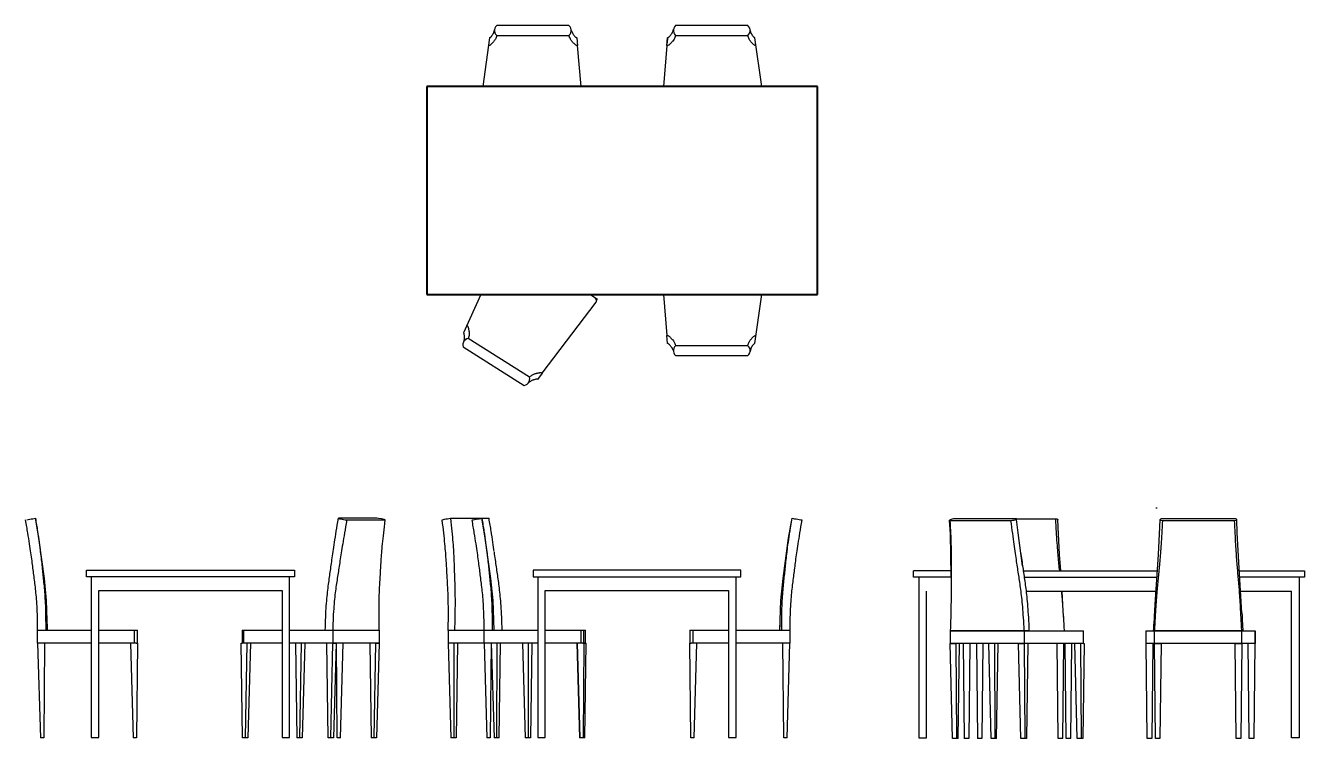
# Model space of a CAD drawing. Header units: millimetres. Extents: x 9 to 43, y 5 to 2792.
# Drawn here: x 21.18 to 27.33, y 20.01 to 23.44 of the extents above; entities that cross this region are included whole.
import ezdxf

# ---------------------------------------------------------------- set-up
doc = ezdxf.new("R2010")
doc.units = ezdxf.units.MM
doc.layers.add('ARREDI_interni - furniture', color=252, linetype='Continuous')
doc.layers.add('G-PLANOTM', color=6, linetype='Continuous', lineweight=40)

# ---------------------------------------------------------------- blocks, each defined once
blk = doc.blocks.new('族几何图形组合_3044-Ref_ Level')
at = {"layer": 'G-PLANOTM'}
for p, q in [((865.5, 460.3), (-865.5, 460.3)), ((-865.5, 460.3), (-865.5, -460.3)), ((865.5, -460.3), (865.5, 460.3)), ((-865.5, -460.3), (865.5, -460.3))]:
    blk.add_line(p, q, dxfattribs=at)

msp = doc.modelspace()

# ---------------------------------------------------------------- linework, layer by layer
at = {"layer": 'ARREDI_interni - furniture'}
for p, q in [((23.4362, 23.4081), (23.4381, 23.4007)), ((23.4381, 23.4007), (23.4417, 23.394)), ((23.4417, 23.394), (23.447, 23.3883)), ((23.7945, 23.4355), (23.447, 23.4355)), ((23.447, 23.3883), (23.7945, 23.3883)), ((23.7945, 23.3883), (23.7997, 23.394)), ((23.8034, 23.4007), (23.8053, 23.4081)), ((23.8067, 23.4101), (23.8053, 23.4158)), ((23.8053, 23.4081), (23.8053, 23.4158)), ((24.2952, 23.4101), (24.2971, 23.4181)), ((24.2967, 23.4081), (24.2986, 23.4007)), ((24.2986, 23.4007), (24.3023, 23.394)), ((24.3023, 23.394), (24.3075, 23.3883)), ((24.655, 23.4355), (24.3075, 23.4355)), ((24.3075, 23.3883), (24.655, 23.3883)), ((24.655, 23.3883), (24.6602, 23.394)), ((24.6639, 23.4007), (24.6658, 23.4081)), ((23.4127, 23.3774), (23.3797, 23.1422)), ((23.4128, 23.3774), (23.4127, 23.3774)), ((23.8328, 23.3774), (23.8327, 23.3774)), ((23.8328, 23.3774), (23.8362, 23.3394)), ((23.8534, 23.1422), (23.8362, 23.3394)), ((24.2658, 23.3394), (24.2486, 23.1422)), ((24.2657, 23.3394), (24.2692, 23.3774)), ((24.2692, 23.3774), (24.2669, 23.3514)), ((24.2692, 23.3774), (24.2692, 23.3774)), ((24.7223, 23.1422), (24.6892, 23.3774)), ((24.6892, 23.3774), (24.6892, 23.3774)), ((23.3701, 22.1424), (23.2873, 21.9581)), ((23.6658, 21.7646), (23.9248, 22.1057)), ((23.9229, 22.125), (23.8953, 22.1424)), ((23.9314, 22.1197), (23.9229, 22.125)), ((23.9276, 22.1137), (23.9314, 22.1197)), ((24.2486, 22.1424), (24.2657, 21.9452)), ((24.6892, 21.9072), (24.7223, 22.1424)), ((23.2873, 21.9581), (23.2873, 21.9581)), ((23.303, 21.9287), (23.2963, 21.9249)), ((23.6045, 21.7454), (23.3104, 21.9306)), ((24.2692, 21.9072), (24.2657, 21.9452)), ((24.2692, 21.9072), (24.2692, 21.9072)), ((24.6892, 21.9072), (24.6892, 21.9072)), ((23.2853, 21.8907), (23.5793, 21.7055)), ((24.2952, 21.8745), (24.2967, 21.8688)), ((24.2986, 21.8839), (24.2967, 21.8765)), ((24.2967, 21.8765), (24.2967, 21.8688)), ((24.3075, 21.8963), (24.3023, 21.8906)), ((24.655, 21.8963), (24.3075, 21.8963)), ((24.3075, 21.8491), (24.655, 21.8491)), ((24.6602, 21.8906), (24.655, 21.8963)), ((24.6639, 21.8839), (24.6602, 21.8906)), ((24.6658, 21.8765), (24.6639, 21.8839)), ((23.599, 21.7165), (23.6031, 21.7229)), ((23.6032, 21.7205), (23.599, 21.7165)), ((23.6031, 21.7229), (23.6054, 21.7302)), ((23.6059, 21.7379), (23.6045, 21.7454)), ((23.6054, 21.7302), (23.6059, 21.7379)), ((23.6659, 21.7646), (23.6427, 21.7342)), ((23.6427, 21.7343), (23.6427, 21.7342)), ((26.6178, 21.1169), (26.6235, 21.1159)), ((21.208, 21.063), (21.2154, 21.0643)), ((21.2154, 21.0643), (21.2221, 21.0655)), ((21.2221, 21.0655), (21.2278, 21.0665)), ((22.8707, 21.0665), (22.6855, 21.0665)), ((22.6855, 21.0665), (22.6875, 21.0655)), ((22.6965, 21.063), (22.7029, 21.0616)), ((22.7029, 21.0616), (22.7102, 21.0603)), ((22.7102, 21.0603), (22.7178, 21.0591)), ((22.7178, 21.0591), (22.7254, 21.0581)), ((22.7254, 21.0581), (22.9106, 21.0581)), ((23.1958, 21.0616), (23.2023, 21.063)), ((23.2023, 21.063), (23.2096, 21.0643)), ((23.2096, 21.0643), (23.2172, 21.0655)), ((23.2172, 21.0655), (23.2248, 21.0665)), ((23.2248, 21.0665), (23.41, 21.0665)), ((23.3558, 21.063), (23.3632, 21.0643)), ((23.3632, 21.0643), (23.37, 21.0655)), ((23.37, 21.0655), (23.3756, 21.0665)), ((24.8677, 21.0665), (24.8733, 21.0655)), ((24.8951, 21.0616), (24.9025, 21.0603)), ((24.9025, 21.0603), (24.9092, 21.0591)), ((25.6269, 21.0556), (25.9209, 21.0556)), ((25.9461, 21.0639), (25.6521, 21.0639)), ((25.9406, 21.0591), (25.9447, 21.0604)), ((25.9461, 21.0639), (26.1361, 21.0639)), ((26.6383, 21.0591), (26.6402, 21.0578)), ((26.9966, 21.0639), (26.6491, 21.0639)), ((26.6491, 21.0556), (26.9966, 21.0556)), ((21.2441, 20.9703), (21.2431, 20.9765)), ((24.8513, 20.9703), (24.8524, 20.9765)), ((25.4526, 20.7826), (25.4526, 20.814)), ((25.6335, 20.814), (25.4526, 20.814)), ((25.6335, 20.814), (25.6337, 20.814)), ((25.98, 20.814), (26.6251, 20.814)), ((27.0193, 20.814), (27.3326, 20.814)), ((25.6335, 20.7826), (25.4526, 20.7826)), ((25.4773, 20.7826), (25.4773, 20.0104)), ((25.9845, 20.7826), (26.6227, 20.7826)), ((27.3326, 20.7826), (27.0213, 20.7826)), ((27.3079, 20.7826), (27.3079, 20.0104)), ((21.2818, 20.6692), (21.2817, 20.6717)), ((24.8137, 20.6692), (24.8138, 20.6717)), ((25.5153, 20.0104), (25.5152, 20.7162)), ((25.9935, 20.716), (26.6185, 20.7157)), ((27.0254, 20.7155), (27.27, 20.7154)), ((27.27, 20.0104), (27.27, 20.7154)), ((21.2864, 20.5284), (21.2855, 20.5565)), ((24.809, 20.5284), (24.81, 20.5565)), ((21.2387, 20.5284), (21.4968, 20.5284)), ((21.2387, 20.4665), (21.2387, 20.527)), ((21.533, 20.5284), (21.7034, 20.5284)), ((21.7034, 20.5284), (21.7067, 20.5284)), ((21.7034, 20.5284), (21.7034, 20.4665)), ((21.7067, 20.5284), (21.7098, 20.5284)), ((21.7098, 20.5284), (21.7128, 20.5284)), ((21.7128, 20.5284), (21.7152, 20.5284)), ((21.7152, 20.5284), (21.7171, 20.5284)), ((21.7171, 20.5284), (21.7183, 20.5284)), ((21.7183, 20.5284), (21.7187, 20.5284)), ((21.7187, 20.4665), (21.7187, 20.5284)), ((22.222, 20.5284), (22.222, 20.4665)), ((22.2221, 20.5284), (22.2222, 20.5284)), ((22.2222, 20.5284), (22.2232, 20.5284)), ((22.2232, 20.5284), (22.2249, 20.5284)), ((22.2249, 20.5284), (22.2272, 20.5284)), ((22.2272, 20.5284), (22.23, 20.5284)), ((22.23, 20.5284), (22.4146, 20.5284)), ((22.23, 20.4665), (22.23, 20.5284)), ((22.4508, 20.5284), (22.6354, 20.5284)), ((22.6354, 20.5284), (22.658, 20.5284)), ((22.658, 20.5284), (22.8819, 20.5284)), ((22.658, 20.5284), (22.658, 20.4665)), ((22.8819, 20.5284), (22.8819, 20.4665)), ((23.2136, 20.5284), (23.2439, 20.5284)), ((23.2136, 20.5284), (23.2136, 20.4665)), ((23.244, 20.5284), (23.3865, 20.5284)), ((23.3866, 20.4665), (23.3866, 20.5285)), ((23.3866, 20.5284), (23.3925, 20.5284)), ((23.3925, 20.5284), (23.4126, 20.5284)), ((23.4126, 20.5284), (23.6447, 20.5284)), ((23.6808, 20.5284), (23.8512, 20.5284)), ((23.8512, 20.5284), (23.8545, 20.5284)), ((23.8512, 20.5284), (23.8512, 20.4665)), ((23.8545, 20.5284), (23.8577, 20.5284)), ((23.8577, 20.5284), (23.8606, 20.5284)), ((23.8606, 20.5284), (23.8631, 20.5284)), ((23.8631, 20.5284), (23.8649, 20.5284)), ((23.8649, 20.5284), (23.8661, 20.5284)), ((23.8661, 20.5284), (23.8665, 20.5284)), ((23.8665, 20.4665), (23.8665, 20.5284)), ((23.8665, 20.5284), (23.8714, 20.5284)), ((23.8714, 20.5284), (23.8727, 20.5284)), ((23.8727, 20.5284), (23.8734, 20.5284)), ((23.8734, 20.4665), (23.8734, 20.5284)), ((24.3768, 20.5284), (24.3768, 20.4665)), ((24.3768, 20.5284), (24.3772, 20.5284)), ((24.3772, 20.5284), (24.3784, 20.5284)), ((24.3784, 20.5284), (24.3802, 20.5284)), ((24.3802, 20.5284), (24.3827, 20.5284)), ((24.3827, 20.5284), (24.3856, 20.5284)), ((24.3856, 20.5284), (24.3888, 20.5284)), ((24.3888, 20.5284), (24.3921, 20.5284)), ((24.3921, 20.5284), (24.5625, 20.5284)), ((24.3921, 20.4665), (24.3921, 20.5284)), ((24.5986, 20.5284), (24.8322, 20.5284)), ((24.8322, 20.5284), (24.8568, 20.5284)), ((24.8568, 20.5285), (24.8567, 20.4665)), ((25.6289, 20.5258), (25.9843, 20.5258)), ((25.6289, 20.5258), (25.6289, 20.4639)), ((25.9844, 20.5244), (25.6289, 20.5244)), ((25.9844, 20.5258), (26, 20.5258)), ((26.0075, 20.5244), (25.9844, 20.5244)), ((25.9844, 20.5244), (25.9844, 20.4639)), ((26.0002, 20.5258), (26.0073, 20.5258)), ((26.0074, 20.5258), (26.2664, 20.5258)), ((26.2664, 20.5258), (26.2692, 20.5258)), ((26.2692, 20.5258), (26.2693, 20.5258)), ((26.2693, 20.4639), (26.2693, 20.5258)), ((26.5701, 20.5258), (26.5701, 20.4639)), ((26.5701, 20.5258), (26.5701, 20.5258)), ((26.5701, 20.5258), (26.6074, 20.5258)), ((26.6108, 20.5244), (26.6073, 20.5244)), ((26.608, 20.5258), (26.6086, 20.5258)), ((26.6087, 20.5258), (26.6108, 20.5258)), ((26.6108, 20.5258), (26.6108, 20.5258)), ((26.6108, 20.5258), (27.0308, 20.5258)), ((26.6108, 20.5244), (26.6108, 20.5258)), ((27.0309, 20.5244), (26.6108, 20.5244)), ((26.6108, 20.4639), (26.6108, 20.5244)), ((27.0308, 20.5258), (27.0309, 20.5258)), ((27.0309, 20.5258), (27.0962, 20.5258)), ((27.0309, 20.5244), (27.0309, 20.5258)), ((27.0363, 20.5244), (27.0309, 20.5244)), ((27.0309, 20.4639), (27.0309, 20.5244)), ((27.0962, 20.5258), (27.0962, 20.5258)), ((27.0962, 20.5258), (27.0962, 20.4639)), ((27.0963, 20.4639), (27.0963, 20.5258)), ((21.4968, 20.4665), (21.2387, 20.4665)), ((21.2387, 20.4665), (21.2516, 20.0104)), ((21.2717, 20.4665), (21.2677, 20.0104)), ((21.6856, 20.4665), (21.533, 20.4665)), ((21.7034, 20.4665), (21.6856, 20.4665)), ((21.6856, 20.4665), (21.6985, 20.0104)), ((21.7067, 20.4665), (21.7034, 20.4665)), ((21.7098, 20.4665), (21.7067, 20.4665)), ((21.7128, 20.4665), (21.7098, 20.4665)), ((21.7128, 20.4665), (21.7187, 20.4665)), ((21.7187, 20.4665), (21.7146, 20.0104)), ((22.2184, 20.4665), (22.2232, 20.4665)), ((22.2244, 20.0104), (22.2184, 20.4665)), ((22.2249, 20.4665), (22.2232, 20.4665)), ((22.2272, 20.4665), (22.2249, 20.4665)), ((22.23, 20.4665), (22.2272, 20.4665)), ((22.2463, 20.4665), (22.23, 20.4665)), ((22.238, 20.0104), (22.2463, 20.4665)), ((22.4146, 20.4665), (22.2463, 20.4665)), ((22.2633, 20.4665), (22.2495, 20.0104)), ((22.658, 20.4665), (22.4508, 20.4665)), ((22.4794, 20.4665), (22.4858, 20.0104)), ((22.4994, 20.0104), (22.5074, 20.4665)), ((22.5244, 20.4665), (22.511, 20.0104)), ((22.636, 20.0104), (22.63, 20.4665)), ((22.6496, 20.0104), (22.658, 20.4665)), ((22.8819, 20.4665), (22.658, 20.4665)), ((22.658, 20.4665), (22.675, 20.4665)), ((22.675, 20.4665), (22.6611, 20.0104)), ((22.6799, 20.0104), (22.6759, 20.4665)), ((22.696, 20.0104), (22.7089, 20.4665)), ((22.8369, 20.4665), (22.8433, 20.0104)), ((22.8569, 20.0104), (22.8648, 20.4665)), ((22.8648, 20.4665), (22.8819, 20.4665)), ((22.8819, 20.4665), (22.8684, 20.0104)), ((23.3866, 20.4665), (23.2136, 20.4665)), ((23.2136, 20.4665), (23.227, 20.0104)), ((23.2415, 20.4665), (23.2406, 20.0104)), ((23.2586, 20.4665), (23.2522, 20.0104)), ((23.6447, 20.4665), (23.3866, 20.4665)), ((23.3866, 20.4665), (23.3994, 20.0104)), ((23.4196, 20.4665), (23.4155, 20.0104)), ((23.4205, 20.4665), (23.4343, 20.0104)), ((23.4479, 20.0104), (23.4484, 20.4665)), ((23.4595, 20.0104), (23.4654, 20.4665)), ((23.5711, 20.4665), (23.5845, 20.0104)), ((23.599, 20.4665), (23.5981, 20.0104)), ((23.616, 20.4665), (23.6097, 20.0104)), ((23.8335, 20.4665), (23.6808, 20.4665)), ((23.8321, 20.4665), (23.8459, 20.0104)), ((23.8512, 20.4665), (23.8335, 20.4665)), ((23.8335, 20.4665), (23.8463, 20.0104)), ((23.8545, 20.4665), (23.8512, 20.4665)), ((23.8577, 20.4665), (23.8545, 20.4665)), ((23.8606, 20.4665), (23.8577, 20.4665)), ((23.8606, 20.4665), (23.8665, 20.4665)), ((23.8665, 20.4665), (23.8625, 20.0104)), ((23.8714, 20.4665), (23.8665, 20.4665)), ((23.8665, 20.4665), (23.8714, 20.4665)), ((23.8711, 20.0104), (23.8771, 20.4665)), ((23.8714, 20.4665), (23.8771, 20.4665)), ((24.3768, 20.4665), (24.3827, 20.4665)), ((24.3808, 20.0104), (24.3768, 20.4665)), ((24.3856, 20.4665), (24.3827, 20.4665)), ((24.3888, 20.4665), (24.3856, 20.4665)), ((24.3921, 20.4665), (24.3888, 20.4665)), ((24.4098, 20.4665), (24.3921, 20.4665)), ((24.397, 20.0104), (24.4098, 20.4665)), ((24.5625, 20.4665), (24.4098, 20.4665)), ((24.8567, 20.4665), (24.5986, 20.4665)), ((24.8278, 20.0104), (24.8237, 20.4665)), ((24.8439, 20.0104), (24.8567, 20.4665)), ((25.9844, 20.4639), (25.6289, 20.4639)), ((25.6289, 20.4639), (25.6559, 20.4639)), ((25.6398, 20.0078), (25.6289, 20.4639)), ((25.6559, 20.4639), (25.6581, 20.0078)), ((25.6667, 20.0078), (25.6735, 20.4639)), ((25.6915, 20.4639), (25.6963, 20.0078)), ((25.7235, 20.4639), (25.7179, 20.0078)), ((25.7543, 20.4639), (25.7591, 20.0078)), ((25.7863, 20.4639), (25.7807, 20.0078)), ((25.8249, 20.0078), (25.814, 20.4639)), ((25.841, 20.4639), (25.8432, 20.0078)), ((25.8518, 20.0078), (25.8586, 20.4639)), ((25.9689, 20.0078), (25.9573, 20.4639)), ((25.9573, 20.4639), (25.9844, 20.4639)), ((26.2664, 20.4639), (25.9844, 20.4639)), ((25.9844, 20.4639), (25.9872, 20.0078)), ((26.002, 20.4639), (25.9958, 20.0078)), ((26.148, 20.0078), (26.1425, 20.4639)), ((26.1697, 20.0078), (26.1744, 20.4639)), ((26.1868, 20.0078), (26.1813, 20.4639)), ((26.2084, 20.0078), (26.2132, 20.4639)), ((26.2399, 20.0078), (26.2284, 20.4639)), ((26.2554, 20.4639), (26.2582, 20.0078)), ((26.2692, 20.4639), (26.2664, 20.4639)), ((26.273, 20.4639), (26.2668, 20.0078)), ((26.2693, 20.4639), (26.2692, 20.4639)), ((26.2692, 20.4639), (26.273, 20.4639)), ((26.6108, 20.4639), (26.5701, 20.4639)), ((26.5701, 20.4639), (26.5701, 20.4639)), ((26.5768, 20.0078), (26.572, 20.4639)), ((26.6039, 20.4639), (26.5984, 20.0078)), ((27.0309, 20.4639), (26.6108, 20.4639)), ((26.6108, 20.4639), (26.6427, 20.4639)), ((26.6155, 20.0078), (26.6108, 20.4639)), ((26.6427, 20.4639), (26.6372, 20.0078)), ((27.0045, 20.0078), (26.9989, 20.4639)), ((26.9989, 20.4639), (27.0309, 20.4639)), ((27.0309, 20.4639), (27.0261, 20.0078)), ((27.0937, 20.4639), (27.0309, 20.4639)), ((27.0673, 20.0078), (27.0617, 20.4639)), ((27.0937, 20.4639), (27.0889, 20.0078)), ((27.0962, 20.4639), (27.0937, 20.4639)), ((27.0962, 20.4639), (27.0962, 20.4639)), ((21.2677, 20.0104), (21.2516, 20.0104)), ((21.7146, 20.0104), (21.6985, 20.0104)), ((22.238, 20.0104), (22.2244, 20.0104)), ((22.2495, 20.0104), (22.238, 20.0104)), ((22.4994, 20.0104), (22.4858, 20.0104)), ((22.511, 20.0104), (22.4994, 20.0104)), ((22.6496, 20.0104), (22.636, 20.0104)), ((22.6611, 20.0104), (22.6496, 20.0104)), ((22.696, 20.0104), (22.6799, 20.0104)), ((22.8569, 20.0104), (22.8433, 20.0104)), ((22.8684, 20.0104), (22.8569, 20.0104)), ((23.2406, 20.0104), (23.227, 20.0104)), ((23.2522, 20.0104), (23.2406, 20.0104)), ((23.4155, 20.0104), (23.3994, 20.0104)), ((23.4479, 20.0104), (23.4343, 20.0104)), ((23.4595, 20.0104), (23.4479, 20.0104)), ((23.5981, 20.0104), (23.5845, 20.0104)), ((23.6097, 20.0104), (23.5981, 20.0104)), ((23.8463, 20.0104), (23.8459, 20.0104)), ((23.8625, 20.0104), (23.8463, 20.0104)), ((23.8711, 20.0104), (23.8625, 20.0104)), ((24.397, 20.0104), (24.3808, 20.0104)), ((24.8439, 20.0104), (24.8278, 20.0104)), ((25.4773, 20.0104), (25.5153, 20.0104)), ((25.6581, 20.0078), (25.6398, 20.0078)), ((25.6667, 20.0078), (25.6581, 20.0078)), ((25.7179, 20.0078), (25.6963, 20.0078)), ((25.7807, 20.0078), (25.7591, 20.0078)), ((25.8432, 20.0078), (25.8249, 20.0078)), ((25.8518, 20.0078), (25.8432, 20.0078)), ((25.9872, 20.0078), (25.9689, 20.0078)), ((25.9958, 20.0078), (25.9872, 20.0078)), ((26.1697, 20.0078), (26.148, 20.0078)), ((26.2084, 20.0078), (26.1868, 20.0078)), ((26.2582, 20.0078), (26.2399, 20.0078)), ((26.2668, 20.0078), (26.2582, 20.0078)), ((26.5984, 20.0078), (26.5768, 20.0078)), ((26.6372, 20.0078), (26.6155, 20.0078)), ((27.0261, 20.0078), (27.0045, 20.0078)), ((27.0889, 20.0078), (27.0673, 20.0078)), ((27.3079, 20.0104), (27.27, 20.0104))]:
    msp.add_line(p, q, dxfattribs=at)
for points in [[(23.4313, 23.3979), (23.4345, 23.4082), (23.4362, 23.4158)], [(23.447, 23.4355), (23.4417, 23.4299), (23.4381, 23.4232), (23.4362, 23.4158), (23.4362, 23.4081)], [(23.8053, 23.4158), (23.8034, 23.4232), (23.7997, 23.4299), (23.7945, 23.4355)], [(23.7997, 23.394), (23.8034, 23.4007)], [(24.3075, 23.4355), (24.3023, 23.4299), (24.2986, 23.4232), (24.2967, 23.4158)], [(24.2967, 23.4158), (24.2967, 23.4081)], [(24.6658, 23.4081), (24.6658, 23.4158), (24.6639, 23.4232), (24.6602, 23.4299), (24.655, 23.4355)], [(24.6602, 23.394), (24.6639, 23.4007)], [(24.6707, 23.3979), (24.6674, 23.4082), (24.6656, 23.4172), (24.6655, 23.4174)], [(23.2908, 21.9196), (23.2867, 21.9132), (23.2843, 21.9059), (23.2839, 21.8983), (23.2853, 21.8907)], [(23.292, 21.9309), (23.2894, 21.9205), (23.2867, 21.9132)], [(23.2963, 21.9249), (23.2908, 21.9196)], [(23.3104, 21.9306), (23.303, 21.9287)], [(24.2967, 21.8688), (24.2986, 21.8614), (24.3023, 21.8547), (24.3075, 21.8491)], [(24.3023, 21.8906), (24.2986, 21.8839)], [(24.655, 21.8491), (24.6602, 21.8547), (24.6639, 21.8614), (24.6658, 21.8688), (24.6658, 21.8765)], [(24.6707, 21.8867), (24.6674, 21.8764), (24.6658, 21.8688)], [(23.5793, 21.7055), (23.5867, 21.7075), (23.5934, 21.7112), (23.599, 21.7165)], [(21.1862, 21.0591), (21.1929, 21.0603)], [(21.1929, 21.0603), (21.2003, 21.0616)], [(21.2003, 21.0616), (21.208, 21.063)], [(21.2864, 20.5284), (21.2817, 20.6717), (21.2709, 20.7761), (21.2441, 20.9703), (21.2293, 21.0576), (21.2278, 21.0664)], [(21.2405, 20.9918), (21.2293, 21.0576), (21.2278, 21.0664)], [(22.6875, 21.0655), (22.6912, 21.0643), (22.6965, 21.063)], [(22.8782, 21.0655), (22.8707, 21.0665)], [(22.9106, 21.0581), (22.9086, 21.0591), (22.9049, 21.0603), (22.8996, 21.0616), (22.8932, 21.063), (22.8782, 21.0655)], [(23.1848, 21.0581), (23.1868, 21.0591), (23.1905, 21.0603)], [(23.1905, 21.0603), (23.1958, 21.0616)], [(23.3284, 21.0581), (23.3341, 21.0591)], [(23.3341, 21.0591), (23.3408, 21.0603)], [(23.3408, 21.0603), (23.3482, 21.0616)], [(23.3482, 21.0616), (23.3558, 21.063)], [(23.4343, 20.5284), (23.4295, 20.6717), (23.4187, 20.7761), (23.392, 20.9703), (23.3772, 21.0576), (23.3756, 21.0664)], [(24.809, 20.5284), (24.8138, 20.6717), (24.8246, 20.7761), (24.8513, 20.9703), (24.8661, 21.0576), (24.8677, 21.0664)], [(24.855, 20.9918), (24.8661, 21.0576), (24.8677, 21.0664)], [(24.8733, 21.0655), (24.8801, 21.0643)], [(24.8801, 21.0643), (24.8875, 21.063), (24.8951, 21.0616)], [(24.9092, 21.0591), (24.9149, 21.0581)], [(25.6336, 20.7884), (25.6293, 20.9915), (25.6255, 21.0552), (25.6254, 21.0568)], [(25.6521, 21.0639), (25.6446, 21.0629), (25.6379, 21.0617), (25.6324, 21.0604), (25.6283, 21.0591), (25.626, 21.0578), (25.6255, 21.0566), (25.6269, 21.0556)], [(25.9209, 21.0556), (25.9284, 21.0566)], [(25.9284, 21.0566), (25.9351, 21.0578), (25.9406, 21.0591)], [(25.9447, 21.0604), (25.947, 21.0617)], [(25.947, 21.0617), (25.9475, 21.0629), (25.9461, 21.0639)], [(25.9767, 20.8374), (25.9558, 20.9971), (25.9478, 21.0612), (25.9476, 21.0627)], [(26.1361, 21.0639), (26.1413, 21.0629), (26.145, 21.0617), (26.1469, 21.0604), (26.147, 21.0592)], [(26.1601, 20.814), (26.1549, 20.8923), (26.1485, 21.0236), (26.1471, 21.0598)], [(26.6106, 20.5843), (26.6111, 20.5941), (26.6142, 20.6517), (26.6303, 20.8923), (26.6367, 21.0236), (26.6381, 21.0598)], [(26.6491, 21.0639), (26.6439, 21.0629), (26.6402, 21.0617), (26.6383, 21.0604), (26.6383, 21.0591)], [(26.6402, 21.0578), (26.6439, 21.0566), (26.6491, 21.0556)], [(27.0074, 21.0591), (27.0074, 21.0604), (27.0055, 21.0617), (27.0018, 21.0629), (26.9966, 21.0639)], [(26.9966, 21.0556), (27.0018, 21.0566)], [(27.0018, 21.0566), (27.0055, 21.0578)], [(27.0055, 21.0578), (27.0074, 21.0591)], [(27.0316, 20.6115), (27.0301, 20.6378), (27.0186, 20.826), (27.0098, 20.9968), (27.0077, 21.0587), (27.0076, 21.0598)], [(23.6217, 20.8166), (23.6217, 20.7852), (24.6216, 20.7852), (24.6216, 20.8166), (23.6217, 20.8166)], [(27.3326, 20.814), (27.3326, 20.7826)], [(21.4968, 20.7852), (21.4968, 20.0129), (21.533, 20.0129), (21.533, 20.7188), (22.4146, 20.7188), (22.4146, 20.0129), (22.4508, 20.0129), (22.4508, 20.7852)], [(23.6447, 20.7852), (23.6447, 20.0129), (23.6808, 20.0129), (23.6808, 20.7188), (24.5625, 20.7188), (24.5625, 20.0129), (24.5986, 20.0129), (24.5986, 20.7852)], [(26.1746, 20.5843), (26.1741, 20.5941), (26.171, 20.6517), (26.1667, 20.7162)]]:
    msp.add_lwpolyline(points, dxfattribs=at)
for points in [[(23.111, 23.1422), (24.9909, 23.1422), (24.9909, 22.1424), (23.111, 22.1424)], [(21.4739, 20.8166), (22.4737, 20.8166), (22.4737, 20.7852), (21.4739, 20.7852)]]:
    msp.add_lwpolyline(points, close=True, dxfattribs=at)
msp.add_arc((23.9135, 22.1143), 0.0142, 322.79165, 48.79165, dxfattribs=at)
for points in [[(23.4127, 23.3774), (23.4137, 23.3775), (23.4146, 23.3778), (23.4156, 23.3783)], [(23.4156, 23.3783), (23.4165, 23.3788), (23.4175, 23.3796), (23.4184, 23.3805)], [(23.4298, 23.3958), (23.4304, 23.3967), (23.431, 23.3975), (23.4313, 23.3979)], [(23.447, 23.3883), (23.4459, 23.3845), (23.4448, 23.3812), (23.4437, 23.3783)], [(23.798, 23.3783), (23.7968, 23.3812), (23.7957, 23.3845), (23.7945, 23.3883)], [(23.8015, 23.3706), (23.8003, 23.3728), (23.7991, 23.3758), (23.798, 23.3783)], [(23.8067, 23.4101), (23.8115, 23.3986), (23.8126, 23.3972), (23.8137, 23.3958)], [(23.82, 23.3874), (23.8211, 23.386), (23.8222, 23.3846), (23.8232, 23.3834)], [(23.8232, 23.3834), (23.8243, 23.3824), (23.8254, 23.3812), (23.8264, 23.3805)], [(23.8264, 23.3805), (23.8275, 23.3796), (23.8286, 23.3791), (23.8296, 23.3783)], [(23.8296, 23.3783), (23.8307, 23.3778), (23.8318, 23.3775), (23.8328, 23.3774)], [(24.2692, 23.3774), (24.2702, 23.3775), (24.2713, 23.3778), (24.2723, 23.3783)], [(24.2723, 23.3783), (24.2734, 23.3788), (24.2745, 23.3796), (24.2755, 23.3805)], [(24.2755, 23.3805), (24.2766, 23.3814), (24.2777, 23.3824), (24.2787, 23.3836)], [(24.2787, 23.3836), (24.2798, 23.3848), (24.2809, 23.386), (24.2819, 23.3874)], [(24.2883, 23.3958), (24.2894, 23.3972), (24.2904, 23.3986), (24.2952, 23.4101)], [(24.304, 23.3783), (24.3028, 23.3754), (24.3017, 23.3728), (24.3005, 23.3706)], [(24.3075, 23.3883), (24.3063, 23.3845), (24.3052, 23.3812), (24.304, 23.3783)], [(24.6583, 23.3783), (24.6572, 23.3812), (24.6561, 23.3845), (24.655, 23.3883)], [(24.6704, 23.3984), (24.671, 23.3975), (24.6716, 23.3967), (24.6721, 23.3958)], [(24.6835, 23.3805), (24.6845, 23.3796), (24.6854, 23.3787), (24.6864, 23.3783)], [(24.6864, 23.3783), (24.6873, 23.3778), (24.6883, 23.3775), (24.6892, 23.3774)], [(23.4106, 23.3391), (23.4095, 23.3388), (23.4085, 23.3387), (23.4074, 23.3389)], [(23.4139, 23.3405), (23.4128, 23.3398), (23.4117, 23.3396), (23.4106, 23.3391)], [(23.4172, 23.3429), (23.4161, 23.3419), (23.415, 23.341), (23.4139, 23.3405)], [(23.4205, 23.346), (23.4194, 23.3449), (23.4183, 23.3439), (23.4172, 23.3429)], [(23.4238, 23.3494), (23.4227, 23.3483), (23.4216, 23.3471), (23.4205, 23.346)], [(23.4338, 23.3601), (23.4327, 23.3587), (23.4316, 23.3575), (23.4305, 23.3564)], [(23.4371, 23.3646), (23.436, 23.3629), (23.4349, 23.3614), (23.4338, 23.3601)], [(23.8084, 23.3603), (23.8061, 23.3629), (23.8038, 23.3654), (23.8015, 23.3706)], [(23.8119, 23.3566), (23.8107, 23.3577), (23.8096, 23.359), (23.8084, 23.3603)], [(23.8293, 23.3409), (23.8281, 23.3415), (23.827, 23.3423), (23.8258, 23.3432)], [(23.8328, 23.3395), (23.8316, 23.3398), (23.8304, 23.3402), (23.8293, 23.3409)], [(23.8362, 23.3394), (23.8351, 23.3392), (23.8339, 23.3392), (23.8328, 23.3395)], [(24.2692, 23.3395), (24.268, 23.3392), (24.2669, 23.3392), (24.2657, 23.3394)], [(24.2727, 23.3409), (24.2715, 23.3402), (24.2704, 23.34), (24.2692, 23.3399)], [(24.2762, 23.3432), (24.275, 23.3423), (24.2738, 23.3414), (24.2727, 23.3409)], [(24.2936, 23.3603), (24.2924, 23.3589), (24.2912, 23.3577), (24.2901, 23.3566)], [(24.3005, 23.3706), (24.2982, 23.3662), (24.2959, 23.3629), (24.2936, 23.3603)], [(24.6682, 23.3601), (24.6671, 23.3614), (24.666, 23.3627), (24.6649, 23.3643)], [(24.6715, 23.3564), (24.6704, 23.3575), (24.6693, 23.3588), (24.6682, 23.3601)], [(24.6814, 23.346), (24.6803, 23.3471), (24.6792, 23.3483), (24.6781, 23.3494)], [(24.6847, 23.3429), (24.6836, 23.3438), (24.6825, 23.3449), (24.6814, 23.346)], [(24.688, 23.3405), (24.6869, 23.3411), (24.6858, 23.3419), (24.6847, 23.3429)], [(24.6913, 23.3391), (24.6902, 23.3393), (24.6891, 23.3398), (24.688, 23.3405)], [(24.6946, 23.3389), (24.6935, 23.3387), (24.6924, 23.3388), (24.6913, 23.3391)], [(23.308, 21.9887), (23.3086, 21.9876), (23.3091, 21.9863), (23.3095, 21.9849)], [(23.3095, 21.9849), (23.3099, 21.9836), (23.3103, 21.9821), (23.3107, 21.9806)], [(23.3107, 21.9806), (23.311, 21.979), (23.3113, 21.9775), (23.3116, 21.9759)], [(23.3135, 21.9665), (23.3138, 21.9649), (23.314, 21.9632), (23.3143, 21.9616)], [(23.2892, 21.9558), (23.2887, 21.9568), (23.2881, 21.9576), (23.2873, 21.9581)], [(23.2905, 21.9525), (23.2902, 21.9538), (23.2898, 21.955), (23.2892, 21.9558)], [(23.292, 21.9309), (23.292, 21.9314), (23.292, 21.9324), (23.292, 21.9334)], [(23.3127, 21.9404), (23.3124, 21.9379), (23.3115, 21.9345), (23.3104, 21.9306)], [(23.3143, 21.9492), (23.3141, 21.9467), (23.3134, 21.9436), (23.3127, 21.9404)], [(23.3143, 21.9616), (23.3145, 21.9598), (23.3148, 21.9582), (23.3149, 21.9563)], [(23.3149, 21.9563), (23.3147, 21.9539), (23.3147, 21.9519), (23.3143, 21.9492)], [(24.2657, 21.9452), (24.2669, 21.9454), (24.268, 21.9454), (24.2692, 21.9451)], [(24.2692, 21.9451), (24.2704, 21.9448), (24.2715, 21.9444), (24.2727, 21.9437)], [(24.2723, 21.9063), (24.2713, 21.9068), (24.2702, 21.9071), (24.2692, 21.9072)], [(24.2755, 21.9041), (24.2745, 21.905), (24.2734, 21.9055), (24.2723, 21.9063)], [(24.2727, 21.9437), (24.2738, 21.9431), (24.275, 21.9423), (24.2762, 21.9414)], [(24.2787, 21.9012), (24.2777, 21.9022), (24.2766, 21.9034), (24.2755, 21.9041)], [(24.2819, 21.8972), (24.2809, 21.8986), (24.2798, 21.9), (24.2787, 21.9012)], [(24.2901, 21.928), (24.2912, 21.9269), (24.2924, 21.9256), (24.2936, 21.9243)], [(24.2936, 21.9243), (24.2959, 21.9217), (24.2982, 21.9192), (24.3005, 21.914)], [(24.3005, 21.914), (24.3017, 21.9118), (24.3028, 21.9088), (24.304, 21.9063)], [(24.304, 21.9063), (24.3052, 21.9034), (24.3063, 21.9001), (24.3075, 21.8963)], [(24.655, 21.8963), (24.6561, 21.9001), (24.6572, 21.9034), (24.6583, 21.9063)], [(24.6649, 21.92), (24.666, 21.9217), (24.6671, 21.9232), (24.6682, 21.9245)], [(24.6682, 21.9245), (24.6693, 21.9259), (24.6704, 21.9271), (24.6715, 21.9282)], [(24.6781, 21.9352), (24.6792, 21.9363), (24.6803, 21.9375), (24.6814, 21.9386)], [(24.6814, 21.9386), (24.6825, 21.9397), (24.6836, 21.9407), (24.6847, 21.9417)], [(24.6864, 21.9063), (24.6854, 21.9058), (24.6845, 21.905), (24.6835, 21.9041)], [(24.6847, 21.9417), (24.6858, 21.9427), (24.6869, 21.9436), (24.688, 21.9441)], [(24.6892, 21.9072), (24.6883, 21.9071), (24.6873, 21.9068), (24.6864, 21.9063)], [(24.688, 21.9441), (24.6891, 21.9448), (24.6902, 21.945), (24.6913, 21.9452)], [(24.6913, 21.9452), (24.6924, 21.9458), (24.6935, 21.9459), (24.6947, 21.9457)], [(24.2952, 21.8745), (24.2904, 21.886), (24.2894, 21.8874), (24.2883, 21.8888)], [(24.6721, 21.8888), (24.6716, 21.8879), (24.671, 21.8871), (24.6707, 21.8867)], [(23.6167, 21.7289), (23.615, 21.7282), (23.6134, 21.7276), (23.6032, 21.7205)], [(23.6045, 21.7454), (23.6075, 21.748), (23.6102, 21.7502), (23.6128, 21.7521)], [(23.6128, 21.7521), (23.6153, 21.7539), (23.6177, 21.7554), (23.6198, 21.7567)], [(23.6217, 21.7308), (23.62, 21.7301), (23.6184, 21.7295), (23.6167, 21.7289)], [(23.6198, 21.7567), (23.622, 21.758), (23.624, 21.759), (23.6259, 21.7598)], [(23.6266, 21.7326), (23.625, 21.732), (23.6233, 21.7314), (23.6217, 21.7308)], [(23.6259, 21.7598), (23.6278, 21.7606), (23.6295, 21.7612), (23.6312, 21.7618)], [(23.6357, 21.735), (23.6329, 21.7347), (23.6298, 21.7337), (23.6266, 21.7326)], [(23.6312, 21.7618), (23.6329, 21.7623), (23.6345, 21.7627), (23.6361, 21.763)], [(23.6396, 21.7352), (23.6384, 21.7353), (23.6371, 21.7352), (23.6357, 21.735)], [(23.6361, 21.763), (23.6377, 21.7634), (23.6409, 21.764), (23.6441, 21.7647), (23.6457, 21.7651)], [(23.6427, 21.7342), (23.6418, 21.7348), (23.6407, 21.735), (23.6396, 21.7352)], [(23.6592, 21.767), (23.6605, 21.7669), (23.6616, 21.7665), (23.6629, 21.7663)], [(23.6629, 21.7663), (23.664, 21.7659), (23.665, 21.7654), (23.6659, 21.7646)], [(21.2278, 21.0665), (21.2316, 21.0437), (21.2349, 21.0229), (21.2379, 21.0038)], [(23.2248, 21.0665), (23.2274, 21.0437), (23.2295, 21.0229), (23.2314, 21.0038)], [(23.3756, 21.0665), (23.3794, 21.0437), (23.3828, 21.0229), (23.3857, 21.0038)], [(23.4203, 21.0038), (23.4172, 21.0229), (23.4138, 21.0437), (23.41, 21.0665)], [(24.8576, 21.0038), (24.8605, 21.0229), (24.8639, 21.0437), (24.8677, 21.0665)], [(26.1396, 21.0013), (26.1384, 21.0204), (26.1373, 21.0412), (26.1361, 21.0639)], [(21.2379, 21.0038), (21.2408, 20.9847), (21.2433, 20.9672), (21.2456, 20.9511)], [(23.2314, 21.0038), (23.2333, 20.9847), (23.2348, 20.9672), (23.2361, 20.9511)], [(23.3857, 21.0038), (23.3886, 20.9847), (23.3912, 20.9672), (23.3934, 20.9511)], [(23.4286, 20.9511), (23.4261, 20.9672), (23.423, 20.9865), (23.4197, 21.0065)], [(24.8499, 20.9511), (24.8521, 20.9672), (24.8551, 20.9865), (24.8583, 21.0065)], [(26.1431, 20.9485), (26.1419, 20.9647), (26.1407, 20.9839), (26.1396, 21.004)], [(21.2456, 20.9511), (21.2478, 20.9349), (21.2497, 20.9201), (21.2515, 20.9062)], [(23.2361, 20.9511), (23.2373, 20.9349), (23.2383, 20.9201), (23.2391, 20.9062)], [(23.3934, 20.9511), (23.3957, 20.9349), (23.3976, 20.9201), (23.3993, 20.9062)], [(23.4353, 20.9062), (23.4333, 20.9201), (23.4313, 20.9338), (23.4286, 20.9511)], [(24.844, 20.9062), (24.8457, 20.9201), (24.8474, 20.9338), (24.8499, 20.9511)], [(21.2515, 20.9062), (21.2532, 20.8923), (21.2547, 20.8795), (21.256, 20.8673)], [(21.256, 20.8673), (21.2574, 20.8551), (21.2586, 20.8435), (21.2597, 20.8323)], [(25.9675, 20.9036), (25.9694, 20.8898), (25.9729, 20.864), (25.9778, 20.8294), (25.9825, 20.7968), (25.9857, 20.7749), (25.9873, 20.7636)], [(21.2597, 20.8323), (21.2609, 20.8211), (21.2631, 20.7994), (21.2667, 20.7665), (21.269, 20.7432), (21.2701, 20.7306)], [(23.4076, 20.8323), (23.4087, 20.8211), (23.411, 20.7994), (23.4145, 20.7665), (23.4169, 20.7432), (23.418, 20.7306)], [(24.8253, 20.7306), (24.8264, 20.7431), (24.8288, 20.7666), (24.8324, 20.7995), (24.8345, 20.821), (24.8357, 20.8323)], [(21.2701, 20.7306), (21.2712, 20.7181), (21.2722, 20.7045), (21.2732, 20.6908)], [(21.2732, 20.6908), (21.2742, 20.6766), (21.2751, 20.6625), (21.2756, 20.6448)], [(23.418, 20.7306), (23.4191, 20.7181), (23.4201, 20.7045), (23.4211, 20.6908)], [(23.4211, 20.6908), (23.422, 20.6766), (23.423, 20.6625), (23.4235, 20.6448)], [(24.8198, 20.6448), (24.8205, 20.6614), (24.8213, 20.6766), (24.8222, 20.6908)], [(24.8222, 20.6908), (24.8232, 20.705), (24.8242, 20.7181), (24.8253, 20.7306)], [(21.2756, 20.6448), (21.2763, 20.6283), (21.2765, 20.6086), (21.2767, 20.5881)], [(23.2464, 20.6448), (23.2463, 20.6283), (23.2459, 20.6086), (23.2454, 20.5881)], [(23.4235, 20.6448), (23.4241, 20.6283), (23.4244, 20.6086), (23.4245, 20.5881)], [(24.8184, 20.5909), (24.8187, 20.6104), (24.8192, 20.6283), (24.8198, 20.6448)], [(27.0316, 20.6115), (27.034, 20.5692), (27.0351, 20.5485), (27.0362, 20.526)], [(21.277, 20.5909), (21.2773, 20.5718), (21.2774, 20.551), (21.2772, 20.5285)], [(23.2136, 20.527), (23.2141, 20.5499), (23.2144, 20.5707), (23.2145, 20.5899)], [(23.2457, 20.5909), (23.2453, 20.5718), (23.2447, 20.551), (23.244, 20.5285)], [(23.4245, 20.5881), (23.4252, 20.5718), (23.4252, 20.551), (23.425, 20.5285)], [(24.8183, 20.5285), (24.8181, 20.5511), (24.8181, 20.5718), (24.8184, 20.5909)], [(25.9843, 20.526), (25.9834, 20.5483), (25.9823, 20.5686), (25.9812, 20.5874)], [(26.6073, 20.5244), (26.6082, 20.5412), (26.609, 20.5569), (26.6106, 20.5843)]]:
    msp.add_open_spline(points, degree=3, dxfattribs=at)
for points, knots in [([(23.4184, 23.3805), (23.4203, 23.3823), (23.4232, 23.3859), (23.427, 23.3915), (23.4289, 23.3944), (23.4298, 23.3958)], [-0.8333326, -0.8333326, -0.8333326, -0.8333326, -0.6666667, -0.5833333, -0.5000001, -0.5000001, -0.5000001, -0.5000001]), ([(23.4437, 23.3783), (23.4426, 23.3753), (23.4404, 23.3702), (23.4382, 23.3664), (23.4371, 23.3646)], [0.0833336, 0.0833336, 0.0833336, 0.0833336, 0.1666667, 0.2499995, 0.2499995, 0.2499995, 0.2499995]), ([(23.8137, 23.3958), (23.8147, 23.3944), (23.8168, 23.3915), (23.819, 23.3888), (23.82, 23.3874)], [-0.4999999, -0.4999999, -0.4999999, -0.4999999, -0.4166667, -0.3333333, -0.3333333, -0.3333333, -0.3333333]), ([(24.2819, 23.3874), (24.283, 23.3887), (24.2851, 23.3915), (24.2873, 23.3944), (24.2883, 23.3958)], [0.3333333, 0.3333333, 0.3333333, 0.3333333, 0.4166667, 0.4999999, 0.4999999, 0.4999999, 0.4999999]), ([(24.6649, 23.3646), (24.6638, 23.3664), (24.6616, 23.3699), (24.6594, 23.3759), (24.6583, 23.379)], [-0.2499995, -0.2499995, -0.2499995, -0.2499995, -0.1666667, -0.0833336, -0.0833336, -0.0833336, -0.0833336]), ([(24.6721, 23.3958), (24.6731, 23.3944), (24.675, 23.3915), (24.6778, 23.3873), (24.6807, 23.3835), (24.6826, 23.3814), (24.6835, 23.3805)], [0.5000001, 0.5000001, 0.5000001, 0.5000001, 0.5833333, 0.6666667, 0.75, 0.8333326, 0.8333326, 0.8333326, 0.8333326]), ([(23.4305, 23.3564), (23.4293, 23.3552), (23.4271, 23.353), (23.4249, 23.3506), (23.4238, 23.3494)], [0.416667, 0.416667, 0.416667, 0.416667, 0.5, 0.5833333, 0.5833333, 0.5833333, 0.5833333]), ([(23.8258, 23.3432), (23.8246, 23.3442), (23.8223, 23.3462), (23.8188, 23.3497), (23.8154, 23.3532), (23.813, 23.3554), (23.8119, 23.3566)], [-0.75, -0.75, -0.75, -0.75, -0.6666667, -0.5833333, -0.5, -0.4166668, -0.4166668, -0.4166668, -0.4166668]), ([(24.2831, 23.3497), (24.282, 23.3485), (24.2796, 23.3462), (24.2773, 23.3442), (24.2762, 23.3432)], [0.5833334, 0.5833334, 0.5833334, 0.5833334, 0.6666667, 0.75, 0.75, 0.75, 0.75]), ([(24.2901, 23.3566), (24.2889, 23.3554), (24.2866, 23.3532), (24.2843, 23.3509), (24.2831, 23.3497)], [0.4166668, 0.4166668, 0.4166668, 0.4166668, 0.5, 0.5833333, 0.5833333, 0.5833333, 0.5833333]), ([(24.6781, 23.3494), (24.677, 23.3506), (24.6748, 23.353), (24.6726, 23.3552), (24.6715, 23.3564)], [-0.5833333, -0.5833333, -0.5833333, -0.5833333, -0.5, -0.416667, -0.416667, -0.416667, -0.416667]), ([(23.3033, 21.9936), (23.3043, 21.9931), (23.3061, 21.9919), (23.3074, 21.9899), (23.308, 21.9887)], [-0.9982488, -0.9982488, -0.9982488, -0.9982488, -0.9166667, -0.8333333, -0.8333333, -0.8333333, -0.8333333]), ([(23.3116, 21.9759), (23.3119, 21.9743), (23.3125, 21.9711), (23.3132, 21.9681), (23.3135, 21.9665)], [-0.5833333, -0.5833333, -0.5833333, -0.5833333, -0.5, -0.4166672, -0.4166672, -0.4166672, -0.4166672]), ([(23.2916, 21.9436), (23.2915, 21.9453), (23.2913, 21.9485), (23.2908, 21.9512), (23.2905, 21.9525)], [0.6666667, 0.6666667, 0.6666667, 0.6666667, 0.75, 0.8333328, 0.8333328, 0.8333328, 0.8333328]), ([(23.292, 21.9334), (23.2919, 21.9351), (23.2918, 21.9386), (23.2917, 21.942), (23.2916, 21.9436)], [0.5000005, 0.5000005, 0.5000005, 0.5000005, 0.5833333, 0.6666663, 0.6666663, 0.6666663, 0.6666663]), ([(24.2762, 21.9414), (24.2773, 21.9404), (24.2796, 21.9384), (24.282, 21.9361), (24.2831, 21.9349)], [-0.75, -0.75, -0.75, -0.75, -0.6666667, -0.5833334, -0.5833334, -0.5833334, -0.5833334]), ([(24.2831, 21.9349), (24.2843, 21.9337), (24.2866, 21.9314), (24.2889, 21.9292), (24.2901, 21.928)], [-0.5833333, -0.5833333, -0.5833333, -0.5833333, -0.5, -0.4166668, -0.4166668, -0.4166668, -0.4166668]), ([(24.6583, 21.9063), (24.6594, 21.9093), (24.6616, 21.9144), (24.6638, 21.9182), (24.6649, 21.92)], [0.0833336, 0.0833336, 0.0833336, 0.0833336, 0.1666667, 0.2499995, 0.2499995, 0.2499995, 0.2499995]), ([(24.6715, 21.9282), (24.6726, 21.9294), (24.6748, 21.9316), (24.677, 21.934), (24.6781, 21.9352)], [0.416667, 0.416667, 0.416667, 0.416667, 0.5, 0.5833333, 0.5833333, 0.5833333, 0.5833333]), ([(24.6835, 21.9041), (24.6816, 21.9023), (24.6788, 21.8987), (24.675, 21.8931), (24.6731, 21.8902), (24.6721, 21.8888)], [-0.8333326, -0.8333326, -0.8333326, -0.8333326, -0.6666667, -0.5833333, -0.5000001, -0.5000001, -0.5000001, -0.5000001]), ([(24.2883, 21.8888), (24.2873, 21.8902), (24.2851, 21.8931), (24.283, 21.8958), (24.2819, 21.8972)], [-0.4999999, -0.4999999, -0.4999999, -0.4999999, -0.4166667, -0.3333333, -0.3333333, -0.3333333, -0.3333333]), ([(23.6457, 21.7651), (23.6473, 21.7655), (23.6505, 21.7662), (23.655, 21.7669), (23.658, 21.7672), (23.6592, 21.767)], [0.5833336, 0.5833336, 0.5833336, 0.5833336, 0.6666667, 0.75, 0.8333333, 0.8333333, 0.8333333, 0.8333333]), ([(21.2387, 20.527), (21.2386, 20.5736), (21.2362, 20.6485), (21.2302, 20.7154), (21.2246, 20.7613), (21.2202, 20.7941), (21.2161, 20.8267), (21.2117, 20.861), (21.2065, 20.899), (21.2, 20.9428), (21.1917, 20.9945), (21.1846, 21.0356), (21.1806, 21.0581)], [-0.998099, -0.998099, -0.998099, -0.998099, -0.8333333, -0.6666667, -0.5833333, -0.5, -0.4166667, -0.3333333, -0.25, -0.1666667, -0.0833333, 0, 0, 0, 0]), ([(22.6225, 20.5285), (22.623, 20.5511), (22.6242, 20.5929), (22.6272, 20.6462), (22.6311, 20.6918), (22.6355, 20.7313), (22.6402, 20.7666), (22.645, 20.7994), (22.6496, 20.832), (22.656, 20.8782), (22.6658, 20.9458), (22.6778, 21.021), (22.6855, 21.0665)], [-0.9981275, -0.9981275, -0.9981275, -0.9981275, -0.9166667, -0.8333333, -0.75, -0.6666667, -0.5833333, -0.5, -0.4166667, -0.3333333, -0.1666667, 0, 0, 0, 0]), ([(22.7254, 21.0581), (22.7176, 21.0131), (22.7051, 20.9389), (22.6947, 20.8724), (22.6877, 20.8267), (22.6827, 20.7941), (22.6775, 20.7613), (22.6724, 20.7269), (22.6677, 20.6885), (22.6635, 20.6441), (22.6601, 20.592), (22.6586, 20.5508), (22.658, 20.5284)], [0, 0, 0, 0, 0.1666667, 0.3333333, 0.4166667, 0.5, 0.5833333, 0.6666667, 0.75, 0.8333333, 0.9166667, 0.998099, 0.998099, 0.998099, 0.998099]), ([(22.8819, 20.527), (22.8808, 20.5728), (22.8805, 20.6482), (22.8828, 20.7154), (22.8853, 20.7613), (22.8873, 20.7941), (22.8891, 20.8267), (22.8911, 20.861), (22.8938, 20.899), (22.8976, 20.9428), (22.9029, 20.9945), (22.9078, 21.0356), (22.9106, 21.0581)], [0, 0, 0, 0, 0.166667, 0.333333, 0.416667, 0.5, 0.583333, 0.666667, 0.75, 0.833333, 0.916667, 1, 1, 1, 1]), ([(23.2145, 20.5899), (23.2146, 20.6091), (23.2145, 20.6616), (23.2126, 20.7154), (23.2101, 20.7613), (23.2082, 20.7941), (23.2064, 20.8267), (23.2044, 20.861), (23.2017, 20.899), (23.1979, 20.9428), (23.1925, 20.9945), (23.1877, 21.0356), (23.1848, 21.0581)], [0.0833333, 0.0833333, 0.0833333, 0.0833333, 0.1666667, 0.3333333, 0.4166667, 0.5, 0.5833333, 0.6666667, 0.75, 0.8333333, 0.9166667, 1, 1, 1, 1]), ([(23.3866, 20.5285), (23.3864, 20.5736), (23.3841, 20.6485), (23.378, 20.7154), (23.3724, 20.7613), (23.3681, 20.7941), (23.364, 20.8267), (23.3596, 20.861), (23.3544, 20.899), (23.3479, 20.9428), (23.3396, 20.9945), (23.3324, 21.0356), (23.3284, 21.0581)], [-0.998099, -0.998099, -0.998099, -0.998099, -0.8333333, -0.6666667, -0.5833333, -0.5, -0.4166667, -0.3333333, -0.25, -0.1666667, -0.0833333, 0, 0, 0, 0]), ([(24.9149, 21.0581), (24.9068, 21.0131), (24.8945, 20.9389), (24.8852, 20.8724), (24.8794, 20.8267), (24.8752, 20.7941), (24.8709, 20.7613), (24.8667, 20.7269), (24.8628, 20.6885), (24.8597, 20.6441), (24.8575, 20.592), (24.8568, 20.5508), (24.8568, 20.5285)], [0, 0, 0, 0, 0.1666667, 0.3333333, 0.4166667, 0.5, 0.5833333, 0.6666667, 0.75, 0.8333333, 0.9166667, 0.998099, 0.998099, 0.998099, 0.998099]), ([(25.6269, 21.0556), (25.6296, 21.0105), (25.6329, 20.9363), (25.6339, 20.8698), (25.6338, 20.8242), (25.6336, 20.7915), (25.6335, 20.7588), (25.6333, 20.7243), (25.6329, 20.6859), (25.6322, 20.6415), (25.6309, 20.589), (25.6297, 20.5473), (25.6289, 20.5244)], [0, 0, 0, 0, 0.166667, 0.333333, 0.416667, 0.5, 0.583333, 0.666667, 0.75, 0.833333, 0.916667, 1, 1, 1, 1]), ([(25.9812, 20.5874), (25.98, 20.6065), (25.9761, 20.659), (25.9699, 20.7129), (25.9633, 20.7588), (25.9583, 20.7915), (25.9534, 20.8242), (25.9483, 20.8584), (25.9429, 20.8964), (25.9367, 20.9403), (25.9296, 20.992), (25.924, 21.033), (25.9209, 21.0556)], [0.0833333, 0.0833333, 0.0833333, 0.0833333, 0.1666667, 0.3333333, 0.4166667, 0.5, 0.5833333, 0.6666667, 0.75, 0.8333333, 0.9166667, 1, 1, 1, 1]), ([(26.6491, 21.0556), (26.648, 21.033), (26.6459, 20.992), (26.6427, 20.9403), (26.6395, 20.8964), (26.6363, 20.8584), (26.6331, 20.8242), (26.6299, 20.7915), (26.6267, 20.7588), (26.6225, 20.7129), (26.6172, 20.6456), (26.6129, 20.5702), (26.6108, 20.5244)], [-1, -1, -1, -1, -0.916667, -0.833333, -0.75, -0.666667, -0.583333, -0.5, -0.416667, -0.333333, -0.166667, 0, 0, 0, 0]), ([(27.0308, 20.526), (27.0289, 20.571), (27.0251, 20.6459), (27.0204, 20.7129), (27.0166, 20.7588), (27.0137, 20.7915), (27.0109, 20.8242), (27.008, 20.8584), (27.0052, 20.8964), (27.0023, 20.9403), (26.9995, 20.992), (26.9976, 21.033), (26.9966, 21.0556)], [-0.998099, -0.998099, -0.998099, -0.998099, -0.8333333, -0.6666667, -0.5833333, -0.5, -0.4166667, -0.3333333, -0.25, -0.1666667, -0.0833333, 0, 0, 0, 0]), ([(26.1552, 20.8139), (26.1546, 20.8191), (26.1529, 20.8353), (26.1489, 20.8764), (26.1454, 20.9127), (26.1431, 20.9485)], [-0.4564159, -0.4564159, -0.4564159, -0.4564159, -0.4166667, -0.3333333, -0.1666667, -0.1666667, -0.1666667, -0.1666667]), ([(23.2391, 20.9062), (23.24, 20.8923), (23.2412, 20.8666), (23.2424, 20.8319), (23.2433, 20.7994), (23.2445, 20.7665), (23.2456, 20.7314), (23.2463, 20.6912), (23.2466, 20.6626), (23.2464, 20.6448)], [0.25, 0.25, 0.25, 0.25, 0.3333333, 0.4166667, 0.5, 0.5833333, 0.6666667, 0.75, 0.8333333, 0.8333333, 0.8333333, 0.8333333]), ([(23.3993, 20.9062), (23.401, 20.8923), (23.404, 20.8666), (23.4064, 20.8435), (23.4076, 20.8323)], [0.25, 0.25, 0.25, 0.25, 0.3333333, 0.4166666, 0.4166666, 0.4166666, 0.4166666]), ([(23.4729, 20.5285), (23.4725, 20.5511), (23.4712, 20.5929), (23.4682, 20.6462), (23.4644, 20.6918), (23.46, 20.7313), (23.4552, 20.7666), (23.4505, 20.7995), (23.4459, 20.8318), (23.4409, 20.8673), (23.4377, 20.8908), (23.4357, 20.9041)], [-0.9981275, -0.9981275, -0.9981275, -0.9981275, -0.9166667, -0.8333333, -0.75, -0.6666667, -0.5833333, -0.5, -0.4166667, -0.3333333, -0.25, -0.25, -0.25, -0.25]), ([(24.8357, 20.8323), (24.8369, 20.8435), (24.8395, 20.8674), (24.8419, 20.8908), (24.8435, 20.9042)], [-0.4166666, -0.4166666, -0.4166666, -0.4166666, -0.3333333, -0.25, -0.25, -0.25, -0.25]), ([(25.9873, 20.7636), (25.9889, 20.7522), (25.9921, 20.7287), (25.9967, 20.6892), (26.0023, 20.6288), (26.0057, 20.5714), (26.0074, 20.526)], [0.5833334, 0.5833334, 0.5833334, 0.5833334, 0.6666667, 0.75, 0.8333333, 0.9981272, 0.9981272, 0.9981272, 0.9981272]), ([(26.1709, 20.6422), (26.1697, 20.6588), (26.1678, 20.6845), (26.1658, 20.7073), (26.165, 20.7162)], [-0.8333333, -0.8333333, -0.8333333, -0.8333333, -0.75, -0.692388, -0.692388, -0.692388, -0.692388]), ([(26.1778, 20.526), (26.1766, 20.5485), (26.1744, 20.5904), (26.1721, 20.6257), (26.1709, 20.6422)], [-0.9981378, -0.9981378, -0.9981378, -0.9981378, -0.9166667, -0.8333333, -0.8333333, -0.8333333, -0.8333333])]:
    msp.add_open_spline(points, degree=3, knots=knots, dxfattribs=at)

# ---------------------------------------------------------------- block references
at = {"layer": 'ARREDI_interni - furniture', "xscale": 0.001086, "yscale": 0.001086, "zscale": 0.001086}
msp.add_blockref('族几何图形组合_3044-Ref_ Level', (24.051, 22.6423), dxfattribs=at)

doc.saveas('drawing.dxf')
